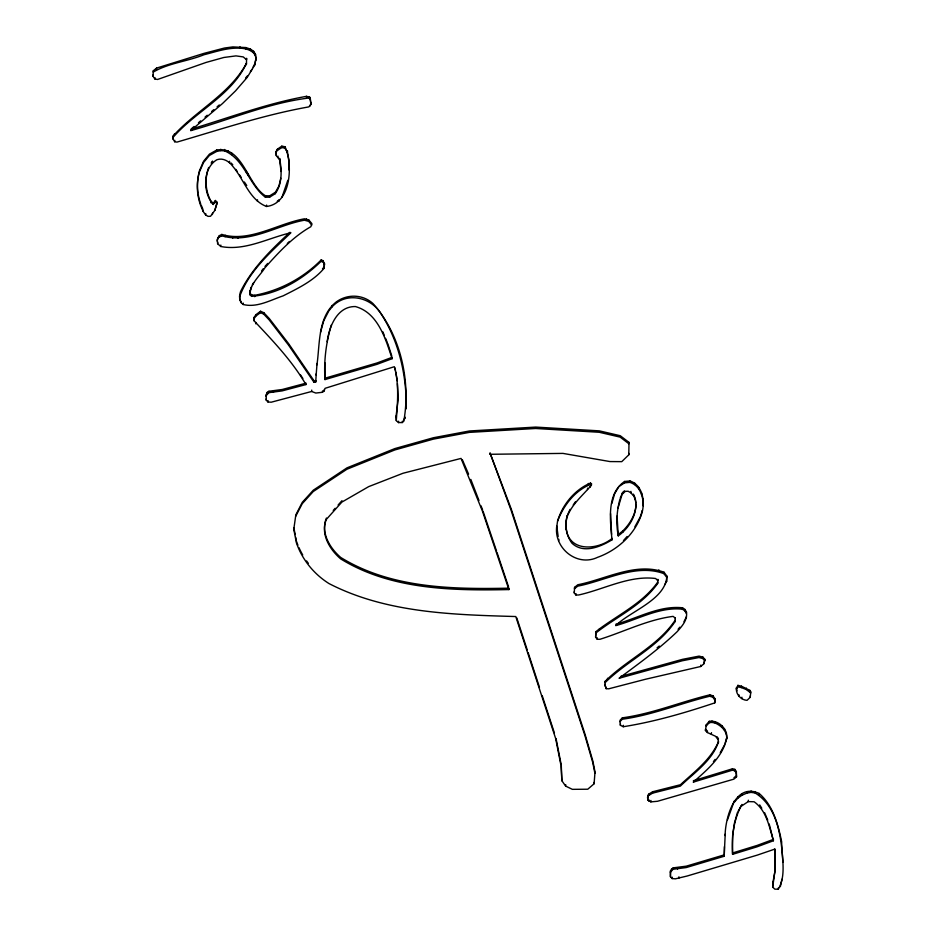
<?xml version="1.0" encoding="UTF-8"?>
<svg xmlns="http://www.w3.org/2000/svg" width="936" height="936" viewBox="0 0 936 936"><rect width="100%" height="100%" fill="white"/><g stroke="black" fill="none" stroke-linecap="round" stroke-linejoin="round"><path stroke-width="1.4" d="M617.07 516.005L618.263 535.872C630.127 527.366 638.668 512.296 634.971 497.566L633.286 494.103L634.865 498.97M725.119 835.532C725.248 818.509 734.655 782.028 759.131 793.447C773.066 805.393 778.073 824.429 781.665 841.78C781.654 857.072 786.544 875.488 778.284 889.2L774.832 889.153L772.691 887.117L775.265 868.76L774.891 849.081L757.306 855.106L687.153 876.014L675.429 878.822L672.153 878.565L670.445 876.74L670.48 870.878L673.148 867.871L686.287 866.163L724.288 854.86L724.405 846.647M772.797 882.309L772.691 887.117M604.937 684.579L606.189 688.662L608.669 688.826L645.653 679.22L700.725 666.49L703.685 663.987L704.75 660.722L702.807 658.523L698.97 657.528L682.332 660.757L619.059 678.272C638.972 663.495 659.178 648.917 677.114 631.718C681.993 626.207 687.796 619.924 686.427 611.933L684.953 609.465L682.543 607.792C659.33 605.276 637.708 618.263 615.853 624.23M489.891 454.288L562.957 453.398L609.956 461.565L621.773 461.647L628.781 454.837L629.004 442.377L620.24 435.708L599.332 430.864L535.72 427.085L469.427 430.981L433.45 437.732L394.875 448.578L346.999 467.848L313.338 490.16L302.316 502.293L295.834 514.87L293.787 529.285L296.373 542.74A80.847 77.711 4.2 0 0 329.027 583.584C386.17 613.033 452.731 614.718 515.771 616.543L555.68 738.598L561.144 766.35L561.857 780.718L565.613 786.076L572.329 789.34L587.773 789.223L594.091 783.771L595.015 771.884L592.816 760.921L585.035 734.233L511.22 508.962L489.984 452.884L511.115 510.354L584.93 735.637L592.71 762.325L594.91 773.288M670.375 872.282L673.054 869.275L686.182 867.567L724.183 856.264L725.213 834.128M246.414 64.596L246.613 58.289L246.507 59.693L243.231 56.909L235.977 55.891L223.879 57.47L206.072 62.443L157.576 79.466L154.873 78.975L153.013 76.272L153.352 70.703L156.569 68.106L204.06 53.352L224.464 48.028L232.853 46.905L245.899 47.572L250.439 49.081L253.633 51.304L255.481 54.265L256.019 58.558L254.732 65.017L247.221 77.372L235.568 90.839L222.475 103.557L190.675 130.666C229.905 119.714 268.456 102.925 308.974 97.999L310.097 98.9L310.928 104.083L308.892 106.879C264.034 114.812 220.639 129.414 176.962 142.096L174.716 141.757L173.055 139.078L173.195 135.942C195.893 110.565 229.987 94.033 246.507 63.192C231.859 95.273 195.495 111.454 173.101 137.335L173.195 135.942M324.85 362.688L324.991 379.583L376.951 364.35L392.114 358.687L392.207 357.283L377.056 362.957L325.096 378.179M316.941 364.865C320.018 343.851 317.655 316.859 336.153 302.012C347.174 293.846 362.595 294.208 372.867 303.44C400.561 334.246 411.009 381.034 403.779 421.282L402.234 422.557L398.514 422.592L396.279 420.592C397.531 402.761 399.298 384.368 394.349 366.713L325.061 388.323L324.172 390.944L322.417 392.289L315.83 393.05L311.641 391.482L271.206 402.211L267.93 401.953L266.222 400.117L266.152 395.671L268.831 392.664L282.134 390.897L305.943 384.567C291.974 360.676 272.657 340.634 254.042 320.755L254.241 317.234L255.914 314.695L260.559 311.243L263.835 312.718L269.299 318.544L288.604 343.641L314.145 380.94L314.051 382.344L315.736 381.982L315.841 380.589L314.145 380.94M675.277 618.076L673.089 616.379C647.747 619.62 624.265 631.66 599.988 639.276L597.262 639.288L595.612 637.194L595.846 633.028L599.251 630.373C619.082 615.654 643.067 604.094 657.61 583.549L657.891 579.314L657.797 580.706L655.656 578.518C629.32 575.125 603.837 589.458 578.623 594.992L575.897 594.992L574.248 592.897L574.599 587.34L577.816 584.743C605.311 579.442 635.79 561.811 664.045 572.235L666.83 576.038C666.093 599.695 629.788 611.337 615.748 625.622C637.615 619.667 659.236 606.68 682.438 609.196L684.848 610.869L686.334 613.337L686.427 611.933M657.61 583.549L657.715 582.145C643.172 602.702 619.187 614.25 599.356 628.969L595.951 631.625L595.612 637.194M315.736 381.982L316.239 373.745M714.741 702.889L715.01 698.806L712.986 695.811L709.769 694.851C680.495 701.942 652.392 713.747 622.381 717.83L620.088 720.217L619.995 721.621L620.381 725.295L623.259 726.722C654.264 721.832 685.07 712.822 714.741 702.889L715.01 698.806M153.013 76.272L153.118 74.868M153.352 70.703L153.247 72.107C168.433 63.086 187.528 61.413 203.954 54.756C215.771 51.796 227.553 47.525 239.909 48.204C246.858 48.333 256.663 51.293 255.914 59.962M154.873 78.975L154.978 77.571M156.464 69.51L156.569 68.106M173.055 139.078L173.16 137.686M174.33 135.264L174.435 133.86M174.716 141.757L174.821 140.353M281.104 171.487L279.56 159.728L276.249 155.54L276.143 151.48L277.501 149.105L281.806 146.156L285.047 146.753C293.015 164.35 291.459 203.545 266.514 206.47C249.362 199.918 243.91 179.244 232.666 166.21C229.144 161.32 223.072 157.587 216.93 159.717C202.445 168.258 202.761 193.062 213.221 204.504L215.42 200.479L217.07 202.281L216.976 203.685L214.812 210.413L210.53 216.274L208.026 216.356L205.616 214.941L203.159 211.454L203.264 210.05M205.616 214.941L205.721 213.548M212.413 162.49L212.519 161.086L211.15 163.098M210.998 202.796L211.103 201.392C205.253 191.272 204.633 178.355 208.669 167.474M203.159 211.454L200.573 205.288A59.015 56.733 4.2 0 1 199.438 171.908L203.51 162.583L209.36 155.516L216.625 151.445L216.731 150.041C242.529 145.536 247.689 185.258 265.508 195.811L269.708 195.799L275.383 192.266L278.963 185.995L280.8 178.203M212.413 214.555L212.519 213.151M213.221 204.504L214.285 201.825M214.812 210.413L217.07 202.281M214.18 203.229L215.42 200.479M216.625 151.445L220.697 150.626L220.791 149.222M239.534 296.993C248.824 270.808 271.381 251.632 290.897 232.748C267.79 238.118 244.904 251.211 220.732 246.484L217.643 243.758L217.281 239.745L219.363 235.661L221.809 234.433C249.619 242.857 277.629 223.482 304.539 218.802L308.786 219.96L311.899 223.622L310.869 226.688C292.804 236.925 278.577 252.486 264.888 267.836C259.658 276.225 249.561 284.24 250.146 294.957L251.632 296.349C277.91 294.278 302.375 279.607 321.048 261.355L321.142 259.962L322.897 260.606L324.511 263.741L324.031 268.375C313.279 281.128 297.73 288.44 283.128 295.858C270.469 300.128 256.85 307.991 243.173 304.493C238.809 301.696 239.054 295.834 240.575 291.505C252.135 268.258 271.136 249.713 289.984 232.28M217.175 241.137L217.831 237.463M217.643 243.758L217.749 242.354M279.56 159.728L279.653 158.324C281.713 170.059 282.555 183.468 275.278 193.658L269.615 197.192L265.403 197.215C249.034 184.989 244.448 159.108 224.558 150.871L224.663 149.479M217.725 238.867L219.363 235.661M220.732 246.484L220.837 245.08M219.258 237.054L221.703 235.837L221.809 234.433M228.22 152.194L228.314 150.79M229.472 162.689L229.577 161.296M311.793 225.026L308.681 221.364L304.434 220.206C278.624 224.745 251.842 242.681 225.131 236.668L225.237 235.275M231.672 154.569L231.777 153.165M239.909 48.204L240.014 46.8M245.794 48.976L245.899 47.572M232.654 238.235L232.76 236.831M250.333 50.474L250.439 49.081M237.966 238.247L238.06 236.843M253.527 52.708L253.633 51.304M246.402 172.774L246.507 171.37M254.732 65.017L254.838 63.613L253.094 67.099M255.388 55.657L255.481 54.265M248.028 175.36L248.134 173.956M239.885 300.222L239.639 295.589M241.219 302.726L241.324 301.322M243.173 304.493L243.266 303.089M249.912 292.278L250.953 287.375L250.848 288.768M250.146 294.957L250.017 290.874M257.4 201.217L257.505 199.813M251.632 296.349L251.737 294.957L250.251 293.565M254.744 296.689L254.849 295.285C279.922 290.534 303.217 278.097 321.142 259.962M254.241 317.234L254.136 318.626L255.82 316.099L260.454 312.647L260.559 311.243M254.042 320.755L254.136 319.351M255.82 316.099L255.914 314.695M255.844 323.868L255.949 322.464M265.403 197.215L265.508 195.811M266.514 206.47L266.62 205.066M269.615 197.192L269.708 195.799M314.051 382.344L288.499 345.045L269.205 319.948L263.73 314.122L263.835 312.718M276.249 155.54L276.143 151.48M276.038 152.884L277.501 149.105M275.278 193.658L275.383 192.266M277.875 157.541L277.98 156.148M277.395 150.497L281.701 147.549L281.806 146.156M278.928 201.24L279.022 199.836L277.255 201.263M266.152 395.671L267.263 392.336L268.924 391.26L282.239 389.493L306.049 383.163L305.943 384.567M266.222 400.117L266.327 398.724M289.084 170.083L288.861 159.635L287.434 152.322L284.942 148.157L285.047 146.753M267.158 393.74L267.263 392.336M281.911 197.414L287.808 180.32M267.93 401.953L268.035 400.55M268.831 392.664L268.924 391.26M287.434 152.322L287.539 150.918M273.452 392.336L273.558 390.932M306.47 97.718L306.575 96.314L310.202 97.508L310.928 104.083M308.974 97.999L309.079 96.595M310.097 98.9L310.202 97.508M310.307 105.897L311.033 102.691M306.4 220.206L306.505 218.802M308.681 221.364L308.786 219.96M311.641 391.482L311.735 390.09M324.406 265.134L322.897 260.606M324.031 268.375L324.511 263.741M322.417 392.289L322.522 390.885M324.172 390.944L324.265 389.54M320.533 332.268L323.739 320.802L328.758 311.021L332.058 306.891L332.163 305.487M395.893 417.503L398.174 399.438L397.437 383.62M396.279 420.592L395.998 416.099M398.514 422.592L398.619 421.188M402.234 422.557L402.34 421.153M404.96 418.567L405.066 417.163L403.884 419.878M508.903 589.575L482.45 511.185L461.05 458.418L403.03 473.253L368.714 486.615L341.874 502.094L326.313 519.445C320.334 534.14 329.659 549.385 340.622 558.862C390.616 589.668 451.983 590.745 508.903 589.575L509.008 588.171C452.076 589.341 390.721 588.264 340.727 557.458C329.764 547.981 320.44 532.736 326.418 518.041M565.929 522.85L567.321 515.303C564.373 524.722 566.023 535.322 571.99 543.243C583.502 554.065 600.421 546.846 611.992 539.838C610.319 520.72 606.294 493.705 624.616 481.455L629.975 480.964C642.412 484.988 644.998 500.69 642.236 511.922C636.106 533.274 618.216 549.935 597.589 557.329C576.857 567.239 553.55 547.958 556.768 525.962L558.172 536.585M591.4 485.176L591.505 483.783L590.499 483.081C574.938 489.423 562.279 504.867 557.68 520.942C563.413 505.662 574.973 490.534 590.394 484.485L591.4 485.176C582.941 495.273 572.036 503.966 567.216 516.695M558.769 540.68L558.862 539.276M566.105 529.226L566.023 521.446M574.248 592.897L574.353 591.505M574.599 587.34L574.493 588.732L577.711 586.147C605.206 580.846 635.684 563.215 663.94 573.639L666.736 577.43L666.9 581.361M561.857 780.718L561.319 766.385M575.897 594.992L576.003 593.6M565.613 786.076L565.718 784.672M587.504 489.551L587.597 488.159M588.253 484.836L588.358 483.432M589.879 487.422L591.505 483.783M590.394 484.485L590.499 483.081M595.846 633.028L595.951 631.625M597.262 639.288L597.367 637.884M599.251 630.373L599.356 628.969M594.091 783.771L594.184 782.367M611.992 539.838L612.097 538.434C597.484 550.485 568.012 552.193 566.21 527.822M674.996 621.691L675.102 620.299C657.692 646.296 626.851 659.623 605.183 681.291L605.077 682.695C626.746 661.027 657.587 647.7 674.996 621.691L675.289 617.877M606.189 688.662L606.282 687.258M607.441 679.688L607.546 678.284M618.053 507.932L622.639 492.535L624.487 490.815M611.828 503.474L614.636 493.728L618.871 486.603L624.511 482.859L624.616 481.455M629.004 442.377L628.898 443.769L620.135 437.112L599.227 432.268L535.614 428.489L469.334 432.385L433.345 439.136L394.77 449.97L346.905 469.252L313.232 491.552L302.223 503.697L295.729 516.262M622.826 532.221L622.931 530.829C630.033 523.762 635.497 514.613 636.152 504.445M628.781 454.837L628.887 453.433M643.243 504.434L643.137 505.838C643.523 496.513 639.627 485.257 629.87 482.368L629.975 480.964M633.181 495.507L630.852 492.781L630.958 491.377M634.702 484.532L634.807 483.128M620.381 725.295L620.486 723.891M638.703 488.756L638.797 487.363M619.995 721.621L622.276 719.234L622.381 717.83M623.259 726.722L623.364 725.318M641.558 494.477L641.663 493.073M642.915 500.023L643.02 498.619M642.236 511.922L642.342 510.518L640.306 516.871L634.854 526.804M658.78 571.229L658.874 569.837M647.56 797.589L648.566 794.243L652.626 791.762L680.437 784.731C694.383 771.837 710.892 759.541 718.52 741.628C712.507 760.547 694.044 772.797 680.332 786.123L652.521 793.166L648.461 795.647L647.56 797.589L647.923 800.105L650.848 801.883L657.528 801.274L733.812 779.162L736.503 776.938L736.351 771.533L734.854 769.369L732.455 768.795L693.365 780.741M663.94 573.639L664.045 572.235M647.923 800.105L647.665 796.185M648.461 795.647L648.566 794.243M648.917 801.286L649.011 799.882M666.736 577.43L666.83 576.038M650.848 801.883L650.953 800.479M652.521 793.166L652.626 791.762M682.438 609.196L682.543 607.792M684.848 610.869L684.953 609.465M686.31 618.228L686.416 616.836L683.959 621.738M670.445 876.74L670.48 870.878M671.381 870.351L671.486 868.947M672.153 878.565L672.259 877.172M673.054 869.275L673.148 867.871M677.535 869.099L677.629 867.695M678.846 878.214L678.951 876.81M700.725 666.49L700.83 665.087M702.807 658.523L702.913 657.119L699.063 656.124L682.438 659.353L620.568 676.471M703.685 663.987L704.843 659.318L702.913 657.119M704.75 660.722L704.843 659.318M707.382 732.525L705.452 730.525L705.557 729.121L707.487 731.133L707.382 732.525L715.584 736.304L718.31 739.99L718.415 743.02M709.254 721.317L706.317 724.698L706.212 726.09L709.149 722.709L709.254 721.317C718.216 719.924 727.705 728.653 726.745 737.825C723.142 756.733 706.972 770.012 693.26 782.145L732.35 770.199L734.748 770.761L736.246 772.925L736.503 776.938M622.276 719.234C652.298 715.139 680.39 703.334 709.663 696.255L709.769 694.851M714.905 700.21L712.881 697.215L712.986 695.811M709.149 722.709L711.945 722.393L712.05 720.989M711.36 734.07L711.465 732.666M726.64 739.229C727.541 731.683 721.644 725.891 715.244 723.083L715.338 721.679M718.31 739.99L718.415 738.598L717.046 736.749M721.843 727.178L721.948 725.774M724.476 730.314L724.569 728.91M726.254 733.929L726.359 732.525M736.293 688.873L737.919 685.374L741.441 686.182L749.888 690.37L750.707 692.933L746.261 689.504L741.335 687.586L737.814 686.778L736.293 688.873C736.211 694.758 741.242 700.093 747.068 700.339L750.227 697.273L750.812 691.528M724.183 856.264L724.288 854.86M737.814 686.778L737.919 685.374M732.35 770.199L732.455 768.795M738.832 696.208L738.937 694.804M734.748 770.761L734.854 769.369M741.335 687.586L741.441 686.182M727.471 819.877L734.245 801.04M736.246 772.925L736.351 771.533M741.815 698.619L741.92 697.226M769.193 823.984L773.428 840.75L757.002 846.834L732.584 854.334L732.619 835.626L734.409 823.224L737.439 812.471M734.14 802.444L737.626 798.396L737.732 797.004M746.261 689.504L746.355 688.1M737.626 798.396L741.862 795.284L741.955 793.88M749.783 691.762L749.888 690.37M732.584 854.334C731.425 837.24 733.578 819.339 741.979 804.433M750.227 697.273L750.321 695.869M741.862 795.284L746.834 793.096L746.94 791.692M741.885 805.837L748.227 801.59L748.332 800.198M746.834 793.096L751.023 792.371L751.128 790.967M782.882 862.313C781.49 838.153 777.687 806.645 755.095 792.956L755.188 791.552M759.026 794.851L759.131 793.447M778.284 889.2L778.389 887.796M780.343 886.684L781.923 879.267M604.832 685.983L605.183 681.291M316.146 375.137L317.047 363.46M556.674 527.366L557.774 519.538M705.452 730.525L706.317 724.698M772.691 883.701L775.16 870.164L774.762 849.081M255.13 62.349L256.019 58.558M619.784 499.742C616.684 511.465 615.923 523.926 618.263 535.872M331.321 324.991C326.056 342.588 323.727 361.237 324.991 379.583M327.144 341.734C329.226 326.652 337.1 306.224 355.399 306.552C377.992 312.776 385.573 338.902 392.114 358.687M725.107 743.278L726.745 737.825M620.112 498.385L622.639 492.535M664.97 584.59L666.49 581.116M567.871 514.11L570.082 509.383M720.252 752.673L724.698 744.647M252.287 285L253.633 282.625M738.083 811.325L741.335 805.58M250.403 71.604L251.936 69.416M573.23 504.937L575.593 501.602M261.518 271.019L263.25 268.726M713.443 761.611L715.139 759.377M678.085 629.261L679.84 627.167M245.536 78.039L247.326 75.968M322.487 268.819L324.137 266.971M623.47 540.598L627.108 536.492M264.993 266.444L267.684 263.425M333.228 510.448L335.17 508.283M338.095 505.03L341.979 500.69M287.317 243.465L289.423 241.488M622.534 493.927L625.307 491.353L628.138 491.248L630.852 492.781M332.058 306.891C346.074 291.459 370.714 296.77 381.01 313.712C399.11 341.605 406.727 375.781 406.247 408.81M191.88 128.326L194.068 126.465M198.455 122.721L200.643 120.849M205.031 117.117L207.23 115.245M211.618 111.501L213.806 109.641M217.094 106.833L219.293 104.961M733.918 777.769L735.708 776.283M657.095 647.806L659.283 646.027M618.368 534.468L622.931 530.829M216.731 150.041L209.465 154.112L203.615 161.191L199.543 170.504A59.015 56.733 4.2 0 0 197.964 192.746M773.522 839.346L757.107 845.43L732.689 852.93M190.78 129.262C229.168 117.737 267.017 103.346 306.575 96.314M748.227 801.59L754.147 801.778C766.596 810.611 769.322 827.073 773.428 840.75M624.511 482.859L629.87 482.368M220.697 150.626L224.558 150.871M251.737 294.957L254.849 295.285M751.023 792.371L755.095 792.956M281.701 147.549L284.942 148.157M711.945 722.393L715.244 723.083M221.703 235.837L225.131 236.668M709.663 696.255L712.881 697.215M321.048 261.355L322.791 262.01M260.454 312.647L263.73 314.122M211.103 201.392L213.326 203.112M215.327 201.883L216.976 203.685M231.18 163.051L232.771 164.806M244.354 181.982L246.741 185.492M300.444 374.856L302.843 378.425M235.837 169.369L237.37 171.651M239.663 175.067L241.195 177.349M759.693 804.89L761.787 808.224M462.302 459.646L468.585 474.107M764.572 812.659L767.742 820.1M382.754 331.695L384.415 335.638M385.527 338.27L387.188 342.225M201.193 205.113L202.749 208.822M470.808 479.384L478.986 500.526M481.022 505.814L482.555 509.781M483.023 511.161L496.548 551.093M497.016 552.474L508.54 586.802M516.789 617.924L527.214 649.818M528.126 652.591L539.464 687.27M542.178 695.588L554.428 733.04M387.75 343.547L391.763 355.902M394.98 367.942L395.519 370.574M556.054 738.586L561.249 764.958M293.892 527.881L295.179 534.608M295.694 537.299L296.209 539.99M736.398 687.48L737.03 690.885M395.776 371.896L397.297 380.741M635.205 498.946L635.918 503.065M611.606 534.316L610.576 513.63M266.257 394.267L266.292 396.49M200.678 203.884A59.015 56.733 4.2 0 1 198.175 194.15M308.307 563.273A80.847 77.711 4.2 0 1 306.575 560.933M302.737 554.99A80.847 77.711 4.2 0 1 298.982 547.677M297.905 545.15A80.847 77.711 4.2 0 1 296.478 541.336"/></g></svg>
